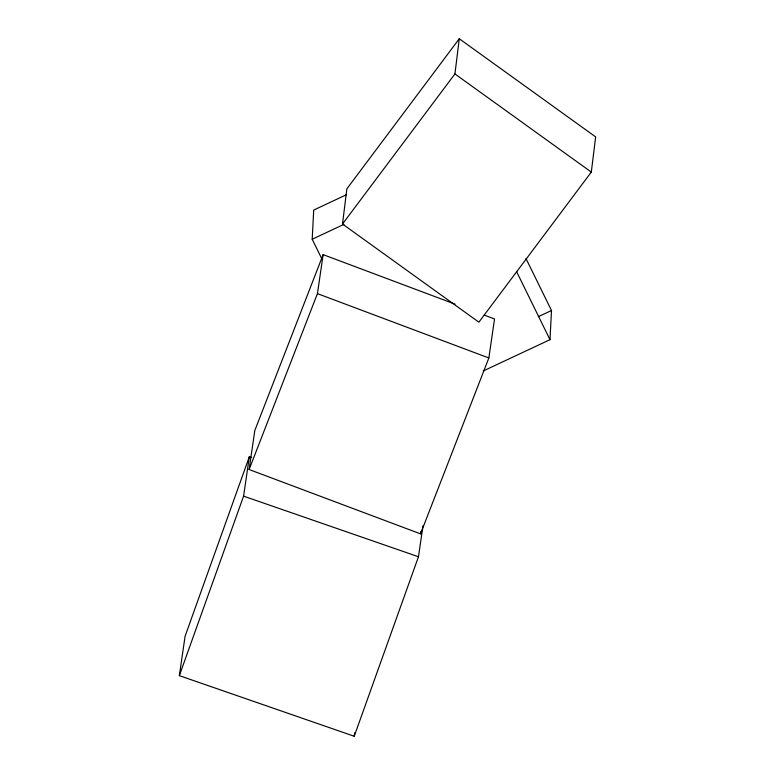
<?xml version="1.0" encoding="UTF-8"?>
<svg xmlns="http://www.w3.org/2000/svg" width="775" height="775" viewBox="0 0 775 775"><rect width="100%" height="100%" fill="white"/><g stroke="black" fill="none" stroke-linecap="round" stroke-linejoin="round"><path stroke-width="1.16" d="M321.77 258.734L312.199 239.233L313.71 210.064L346.551 194.67M483.222 370.983L549.988 339.683L551.5 310.513L525.973 258.511M342.502 224.023L346.861 188.838L459.275 38.75L595.655 136.904L591.306 172.089L478.882 322.177L342.502 224.023L454.925 73.935L459.275 38.75M423.005 525.692L418.471 556.75L354.223 736.25L179.345 675.645L185.089 636.236L249.337 456.727L251.623 457.521M179.345 675.645L243.592 496.145L249.337 456.727M484.385 315.173L494.537 318.98L488.851 357.972L420.515 533.868L249.114 469.524L254.801 430.522L323.136 254.636L455.07 304.158M249.114 469.524L317.44 293.628L323.136 254.636M354.223 736.25L354.747 732.666M420.515 533.868L420.854 531.505M312.199 239.233L343.945 224.353M538.363 316.675L551.5 310.513M243.592 496.145L418.471 556.75M317.44 293.628L488.851 357.972M454.925 73.935L591.306 172.089M516.489 271.424L549.988 339.683"/></g></svg>
